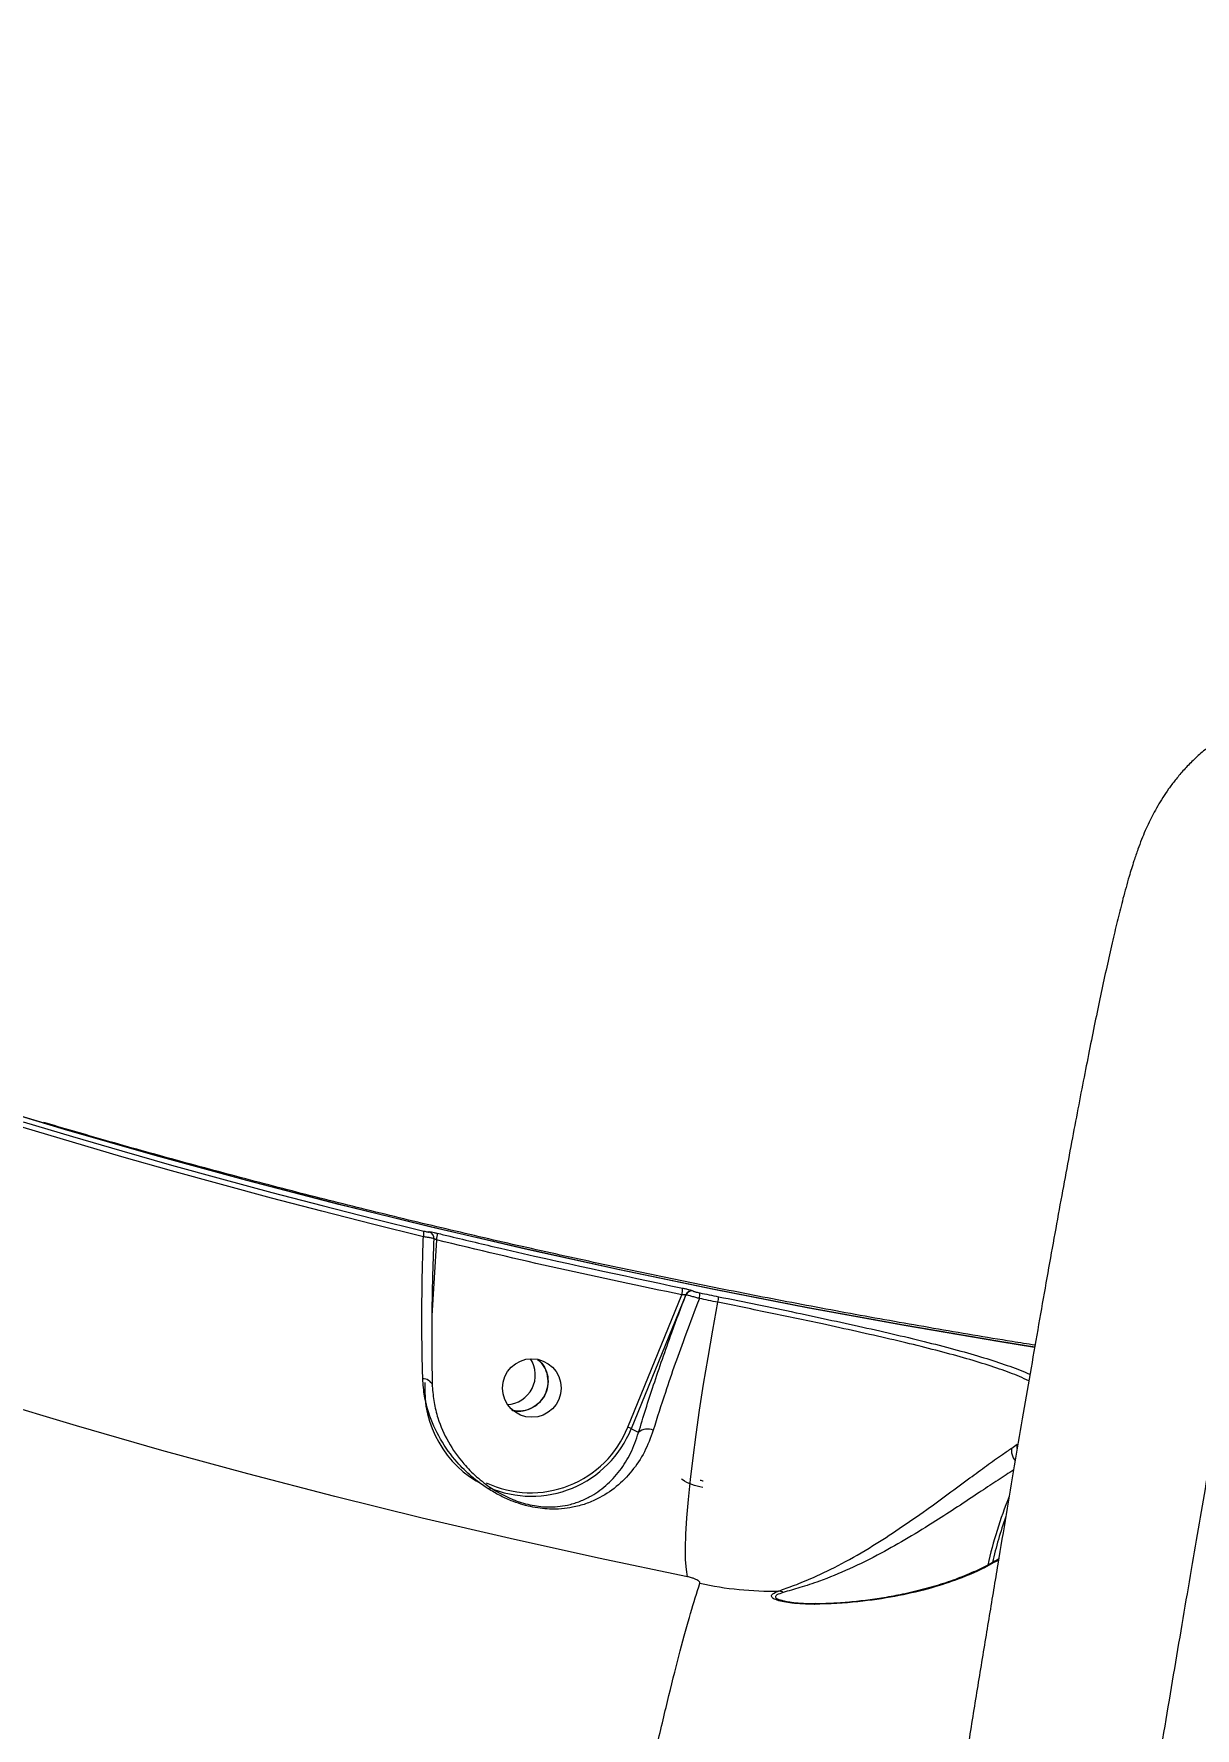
# Model space of a CAD drawing. Header units: millimetres. Extents: x -6104 to 7803, y -6013 to 4803.
# Drawn here: x 1956.2 to 2133.4, y -1919.5 to -1661 of the extents above; entities that cross this region are included whole.
import ezdxf

# ---------------------------------------------------------------- set-up
doc = ezdxf.new("R2010")
doc.units = ezdxf.units.MM
for name, color, linetype in [('DIKOM_ОБЪЕКТ', 7, 'Continuous'), ('DIKOM_РАЗМЕР_ЗОНА', 7, 'Continuous'), ('DIKOM_РАЗМЕР_ОБЪЕКТА', 7, 'Continuous')]:
    doc.layers.add(name, color=color, linetype=linetype)
doc.styles.add('style1', font='arial.ttf', dxfattribs={"width": 0.8})
doc.dimstyles.new('1-50', dxfattribs={"dimtxt": 300, "dimasz": 200, "dimexe": 100, "dimexo": 0, "dimgap": 100, "dimtad": 1, "dimtxsty": 'style1', "dimcen": 200, "dimclrd": 7, "dimclre": 7, "dimclrt": 7, "dimadec": 1, "dimazin": 2, "dimtfac": 1, "dimtmove": 0, "dimatfit": 2, "dimfxl": 0, "dimlwd": 25, "dimlwe": 18, "dimarcsym": 0})

# ---------------------------------------------------------------- blocks, each defined once
blk = doc.blocks.new('*D10')
at = {"layer": 'Defpoints', "color": 0, "transparency": 16777216}
for p in [(-4094.65, -224.49), (3111.63, -1726.03), (3111.63, -4948.58)]:
    blk.add_point(p, dxfattribs=at)
at = {"layer": 'DIKOM_РАЗМЕР_ОБЪЕКТА', "color": 7, "lineweight": 18, "transparency": 16777216}
for p, q in [((-4094.65, -224.49), (-4094.65, -5048.58)), ((3111.63, -1726.03), (3111.63, -5048.58))]:
    blk.add_line(p, q, dxfattribs=at)
at = {"layer": 'DIKOM_РАЗМЕР_ОБЪЕКТА', "color": 7, "lineweight": 25, "transparency": 16777216}
blk.add_line((-3894.65, -4948.58), (2911.63, -4948.58), dxfattribs=at)
at = {"layer": 'DIKOM_РАЗМЕР_ОБЪЕКТА', "color": 7, "transparency": 16777216}
for points in [[(-3894.65, -4915.24), (-3894.65, -4981.91), (-4094.65, -4948.58)], [(2911.63, -4915.24), (2911.63, -4981.91), (3111.63, -4948.58)]]:
    blk.add_solid(points, dxfattribs=at)
at = {"layer": 'DIKOM_РАЗМЕР_ОБЪЕКТА', "color": 7, "transparency": 16777216, "insert": (-134.24, -4695.4), "char_height": 300, "attachment_point": 5, "style": 'style1'}
blk.add_mtext('7200', dxfattribs=at)
blk = doc.blocks.new('*D12')
at = {"layer": 'Defpoints', "color": 0, "transparency": 16777216}
for p in [(-6103.62, -69.94), (4675.35, -1132.87), (4675.35, -5913.06)]:
    blk.add_point(p, dxfattribs=at)
at = {"layer": 'DIKOM_РАЗМЕР_ЗОНА', "color": 7, "lineweight": 18, "transparency": 16777216}
for p, q in [((-6103.62, -69.94), (-6103.62, -6013.06)), ((4675.35, -1132.87), (4675.35, -6013.06))]:
    blk.add_line(p, q, dxfattribs=at)
at = {"layer": 'DIKOM_РАЗМЕР_ЗОНА', "color": 7, "lineweight": 25, "transparency": 16777216}
blk.add_line((-5903.62, -5913.06), (4475.35, -5913.06), dxfattribs=at)
at = {"layer": 'DIKOM_РАЗМЕР_ЗОНА', "color": 7, "transparency": 16777216}
for points in [[(-5903.62, -5879.73), (-5903.62, -5946.4), (-6103.62, -5913.06)], [(4475.35, -5879.73), (4475.35, -5946.4), (4675.35, -5913.06)]]:
    blk.add_solid(points, dxfattribs=at)
at = {"layer": 'DIKOM_РАЗМЕР_ЗОНА', "color": 7, "transparency": 16777216, "insert": (271.51, -5659.89), "char_height": 300, "attachment_point": 5, "style": 'style1'}
blk.add_mtext('10800', dxfattribs=at)

msp = doc.modelspace()

# ---------------------------------------------------------------- linework, layer by layer
at = {"layer": 'DIKOM_ОБЪЕКТ', "color": 7, "linetype": 'Continuous', "lineweight": 15}
for p, q in [((2016.461, -1843.8), (2016.457, -1843.797)), ((2017.623, -1845.036), (2016.912, -1856.596)), ((2017.205, -1844.821), (2017.198, -1844.815)), ((2046.82, -1873.615), (2055.067, -1853.415)), ((2055.671, -1853.426), (2047.34, -1873.832)), ((2055.674, -1853.429), (2055.671, -1853.426)), ((2056.797, -1852.824), (2056.8, -1852.827)), ((2017.011, -1867.152), (2016.987, -1866.105)), ((2048.47, -1874.406), (2047.34, -1873.832)), ((2105.442, -1876.782), (2106.282, -1876.209)), ((2070.354, -1900.026), (2070.586, -1900.089))]:
    msp.add_line(p, q, dxfattribs=at)
at = {"layer": 'DIKOM_ОБЪЕКТ', "color": 7, "linetype": 'Continuous', "lineweight": 15, "flags": 128}
for points in [[(2108.93, -1861.442), (2103.641, -1860.583), (2089.037, -1858.092), (2074.479, -1855.428), (2059.978, -1852.595), (2045.542, -1849.593), (2031.182, -1846.426), (2016.906, -1843.094), (2002.724, -1839.601), (1988.646, -1835.948), (1974.68, -1832.138), (1960.836, -1828.173), (1947.122, -1824.056), (1933.549, -1819.79), (1920.123, -1815.378), (1906.856, -1810.821), (1893.754, -1806.125), (1883.087, -1802.15)], [(1890.387, -1804.884), (1893.085, -1805.876), (1906.226, -1810.588), (1919.534, -1815.158), (1933, -1819.584), (1946.615, -1823.863), (1960.369, -1827.992), (1974.255, -1831.968), (1988.263, -1835.79), (2002.384, -1839.454), (2016.609, -1842.958), (2030.928, -1846.299), (2045.331, -1849.476), (2059.81, -1852.487), (2074.356, -1855.329), (2088.957, -1858), (2103.606, -1860.5), (2108.944, -1861.366)], [(1954.537, -1827.001), (1962.047, -1829.251), (1969.597, -1831.455), (1977.186, -1833.612), (1984.813, -1835.722), (1992.476, -1837.783), (2000.173, -1839.797), (2007.903, -1841.761), (2015.664, -1843.677)], [(2015.611, -1844.539), (2007.856, -1842.625), (2000.131, -1840.662), (1992.44, -1838.65), (1984.783, -1836.589), (1977.161, -1834.481), (1969.577, -1832.326), (1962.032, -1830.124), (1954.528, -1827.875)], [(2057.829, -1853.112), (2058.184, -1853.185), (2058.538, -1853.257), (2058.893, -1853.329), (2059.248, -1853.402), (2059.603, -1853.474), (2059.958, -1853.546), (2060.314, -1853.618), (2060.669, -1853.69)], [(2055.955, -1896.416), (2055.764, -1895.323), (2055.657, -1893.866), (2055.635, -1892.055), (2055.698, -1889.905), (2055.845, -1887.433), (2056.076, -1884.657), (2056.388, -1881.601), (2056.78, -1878.286), (2057.248, -1874.739), (2057.789, -1870.988), (2058.397, -1867.062), (2059.07, -1862.992), (2059.8, -1858.808), (2060.583, -1854.545)], [(2060.583, -1854.545), (2060.229, -1854.473), (2059.874, -1854.401), (2059.519, -1854.329), (2059.164, -1854.257), (2058.809, -1854.184), (2058.455, -1854.112), (2058.1, -1854.04), (2057.746, -1853.967)], [(2055.955, -1896.416), (2042.373, -1893.585), (2028.861, -1890.6), (2015.429, -1887.461), (2002.084, -1884.171), (1988.836, -1880.733), (1975.694, -1877.147), (1962.664, -1873.417), (1949.757, -1869.545), (1936.98, -1865.534), (1924.342, -1861.386), (1915.208, -1858.272)], [(2016.981, -1867.36), (2016.997, -1867.167), (2016.996, -1867.153)]]:
    msp.add_lwpolyline(points, dxfattribs=at)
at = {"layer": 'DIKOM_ОБЪЕКТ', "color": 7, "linetype": 'Continuous', "lineweight": 15}
msp.add_circle((2032.165, -1867.626), 4.471, dxfattribs=at)
for centre, radius, start, end in [((2014.12, -1844.015), 1.581, 340.6382, 12.33347), ((2016.224, -1844.751), 0.981, 49.93653, 76.24966), ((2016.228, -1844.751), 0.979, 49.83548, 76.2703), ((2016.218, -1844.753), 0.987, 31.02545, 49.77161), ((2015.39, -1844.249), 2.367, 340.57445, 5.87502), ((2052.752, -1852.697), 2.424, 342.77959, 7.57651), ((2056.6, -1853.809), 1.005, 78.70685, 157.59105), ((2056.603, -1853.812), 1.005, 78.69558, 157.59288), ((2055.28, -1853.296), 2.555, 344.78106, 4.13475), ((2058.001, -1853.856), 2.673, 345.06623, 3.56006), ((2028.184, -1865.638), 4.519, 272.85816, 33.25453), ((2015.547, -1867.79), 1.582, 23.74758, 90.93481), ((2032.157, -1867.837), 16.34, 176.31189, 242.92635), ((2032.034, -1867.668), 15.937, 244.64435, 338.09118), ((2032.088, -1867.696), 16.44, 246.86082, 338.08356), ((2040.49, -1889.477), 17.079, 66.35298, 68.24316), ((2049.831, -1875.914), 2.031, 64.52944, 132.06784), ((2107.963, -1876.626), 1.732, 166.05916, 189.80008), ((2060.229, -1872.988), 9, 254.74049, 257.96729), ((2170.677, -1910.306), 70.661, 158.31066, 167.18441), ((2172.456, -1910.816), 71.912, 160.85377, 166.68727), ((2068.804, -1847.658), 50.956, 257.56536, 271.16908), ((2069.696, -1900.303), 1.707, 60.04298, 85.03492)]:
    msp.add_arc(centre, radius, start, end, dxfattribs=at)
for points, knots in [([(2160.838, -1763.994), (2160.738, -1763.967), (2159.632, -1763.666), (2157.463, -1763.394), (2154.396, -1763.203), (2151.382, -1763.351), (2148.466, -1763.776), (2145.675, -1764.463), (2143.037, -1765.382), (2140.579, -1766.496), (2138.325, -1767.764), (2136.292, -1769.141), (2134.488, -1770.58), (2132.909, -1772.04), (2131.539, -1773.485), (2130.358, -1774.897), (2129.337, -1776.262), (2128.452, -1777.582), (2127.675, -1778.865), (2126.983, -1780.127), (2126.355, -1781.387), (2125.771, -1782.676), (2125.208, -1784.04), (2124.636, -1785.563), (2124.004, -1787.418), (2123.255, -1789.861), (2122.461, -1792.748), (2121.646, -1795.968), (2120.856, -1799.286), (2120.05, -1802.846), (2119.213, -1806.7), (2118.363, -1810.752), (2117.492, -1815.031), (2116.592, -1819.566), (2115.662, -1824.361), (2114.701, -1829.419), (2113.706, -1834.745), (2112.678, -1840.347), (2111.618, -1846.207), (2110.526, -1852.332), (2109.402, -1858.715), (2108.244, -1865.374), (2107.052, -1872.298), (2105.83, -1879.469), (2104.582, -1886.861), (2103.31, -1894.472), (2102.008, -1902.32), (2100.677, -1910.418), (2099.315, -1918.766), (2097.926, -1927.337), (2096.511, -1936.134), (2095.069, -1945.159), (2093.602, -1954.399), (2092.113, -1963.833), (2090.603, -1973.458), (2089.072, -1983.279), (2087.517, -1993.305), (2085.942, -2003.51), (2084.353, -2013.866), (2082.752, -2024.355), (2081.133, -2035.006), (2079.498, -2045.823), (2077.844, -2056.809), (2076.179, -2067.928), (2074.501, -2079.182), (2072.809, -2090.574), (2071.106, -2102.099), (2069.395, -2113.723), (2067.678, -2125.436), (2065.957, -2137.23), (2064.228, -2149.125), (2062.494, -2161.104), (2060.758, -2173.147), (2059.021, -2185.238), (2057.288, -2197.356), (2055.557, -2209.509), (2053.826, -2221.709), (2052.091, -2233.981), (2050.355, -2246.317), (2048.619, -2258.699), (2046.885, -2271.111), (2045.156, -2283.537), (2043.435, -2295.959), (2041.724, -2308.359), (2040.024, -2320.719), (2038.34, -2333.023), (2036.672, -2345.256), (2035.022, -2357.404), (2033.391, -2369.477), (2031.77, -2381.509), (2030.16, -2393.521), (2028.561, -2405.505), (2026.977, -2417.426), (2025.413, -2429.247), (2023.874, -2440.934), (2022.362, -2452.476), (2020.871, -2463.905), (2019.402, -2475.228), (2017.954, -2486.442), (2016.532, -2497.519), (2015.134, -2508.462), (2013.761, -2519.271), (2012.415, -2529.933), (2011.098, -2540.424), (2009.81, -2550.747), (2008.551, -2560.915), (2007.318, -2570.928), (2006.118, -2580.75), (2004.953, -2590.348), (2003.827, -2599.703), (2002.734, -2608.854), (2001.674, -2617.808), (2000.647, -2626.566), (1999.656, -2635.097), (1998.702, -2643.403), (1997.783, -2651.486), (1996.899, -2659.348), (1996.056, -2666.954), (1995.253, -2674.307), (1994.488, -2681.408), (1993.76, -2688.278), (1993.072, -2694.893), (1992.426, -2701.235), (1991.824, -2707.278), (1991.263, -2713.056), (1990.742, -2718.577), (1990.261, -2723.851), (1989.822, -2728.85), (1989.425, -2733.579), (1989.071, -2738.046), (1988.759, -2742.256), (1988.49, -2746.208), (1988.266, -2749.912), (1988.085, -2753.395), (1987.952, -2756.71), (1987.87, -2759.942), (1987.86, -2762.909), (1987.929, -2765.482), (1988.059, -2767.55), (1988.225, -2769.252), (1988.428, -2770.76), (1988.683, -2772.237), (1989.001, -2773.716), (1989.397, -2775.227), (1989.888, -2776.793), (1990.497, -2778.431), (1991.251, -2780.154), (1992.18, -2781.961), (1993.313, -2783.838), (1994.673, -2785.757), (1996.278, -2787.678), (1998.131, -2789.548), (2000.22, -2791.314), (2002.524, -2792.925), (2005.014, -2794.339), (2007.747, -2795.561), (2010.686, -2796.543), (2013.78, -2797.19), (2015.868, -2797.491), (2016.905, -2797.505), (2016.911, -2797.505)], [0, 0, 0, 0, 0.0002068, 0.0022859, 0.0043257, 0.0063293, 0.0082993, 0.0102376, 0.0121447, 0.01402, 0.015862, 0.0176692, 0.0194435, 0.0211942, 0.0229405, 0.0247067, 0.0265243, 0.0284371, 0.0304974, 0.0327684, 0.0353293, 0.0382848, 0.0417846, 0.0460632, 0.0515452, 0.0592115, 0.0696141, 0.0785634, 0.0869795, 0.0958944, 0.1044129, 0.1126703, 0.1208347, 0.1289275, 0.1369533, 0.1449344, 0.1528885, 0.1608305, 0.1687737, 0.176647, 0.1845238, 0.1924242, 0.2003318, 0.2082243, 0.2160822, 0.2238875, 0.2316743, 0.2395262, 0.247365, 0.2551985, 0.2630343, 0.2708779, 0.278737, 0.286584, 0.2943911, 0.3022287, 0.310082, 0.3179349, 0.3257679, 0.3335657, 0.3413397, 0.3491775, 0.3570018, 0.3648204, 0.3726409, 0.3804685, 0.3883108, 0.3961612, 0.4039601, 0.4117713, 0.4195921, 0.4274155, 0.4352317, 0.4430333, 0.4508236, 0.4585758, 0.4663478, 0.474148, 0.4819714, 0.4898125, 0.4976658, 0.5055257, 0.5133861, 0.5212398, 0.5290816, 0.5369057, 0.5447071, 0.5524809, 0.5602279, 0.5679865, 0.5757951, 0.5836331, 0.5914843, 0.5993297, 0.6071499, 0.6149291, 0.6226957, 0.6305121, 0.6383193, 0.6461248, 0.653935, 0.6617562, 0.6695971, 0.6774227, 0.6852283, 0.6930752, 0.7009432, 0.7088107, 0.716652, 0.7244475, 0.7322156, 0.7400569, 0.7478882, 0.7557171, 0.7635504, 0.7713943, 0.7792567, 0.7871446, 0.7949593, 0.80282, 0.8107088, 0.8186081, 0.826497, 0.8343565, 0.8421527, 0.8500779, 0.8580074, 0.8659511, 0.8739223, 0.8819369, 0.8900141, 0.8981756, 0.9063666, 0.9147325, 0.9233442, 0.9323628, 0.9422166, 0.950345, 0.9561241, 0.9601714, 0.9635623, 0.9664334, 0.9689246, 0.9711411, 0.9731649, 0.9750614, 0.9768847, 0.9786788, 0.9804716, 0.9822831, 0.9841265, 0.9860028, 0.9879053, 0.9898257, 0.9917568, 0.9936938, 0.9958294, 0.9979294, 0.9999886, 1, 1, 1, 1]), ([(2160.815, -1764.081), (2160.751, -1764.039), (2160.508, -1763.88), (2159.947, -1764.522), (2159.131, -1766.053), (2158.169, -1768.604), (2157.081, -1772.076), (2155.879, -1776.444), (2154.565, -1781.67), (2153.147, -1787.711), (2151.615, -1794.603), (2149.957, -1802.408), (2148.171, -1811.151), (2146.259, -1820.842), (2144.242, -1831.374), (2142.143, -1842.62), (2139.969, -1854.541), (2137.727, -1867.088), (2135.401, -1880.349), (2132.971, -1894.433), (2130.438, -1909.347), (2127.803, -1925.086), (2125.097, -1941.475), (2122.352, -1958.311), (2119.573, -1975.553), (2116.768, -1993.152), (2113.915, -2011.244), (2110.991, -2029.975), (2108, -2049.336), (2104.943, -2069.309), (2101.858, -2089.666), (2098.779, -2110.172), (2095.712, -2130.788), (2092.662, -2151.471), (2089.605, -2172.377), (2086.519, -2193.668), (2083.408, -2215.32), (2080.279, -2237.305), (2077.166, -2259.369), (2073.949, -2282.38), (2070.639, -2306.302), (2067.247, -2331.079), (2063.882, -2355.918), (2060.554, -2380.757), (2057.272, -2405.53), (2054.229, -2428.759), (2051.419, -2450.443), (2048.833, -2470.61), (2046.316, -2490.45), (2043.85, -2510.111), (2041.44, -2529.548), (2039.094, -2548.721), (2036.839, -2567.404), (2034.7, -2585.377), (2032.678, -2602.626), (2030.772, -2619.15), (2028.965, -2635.093), (2027.245, -2650.57), (2025.618, -2665.532), (2024.09, -2679.939), (2022.68, -2693.62), (2021.401, -2706.429), (2020.255, -2718.365), (2019.237, -2729.439), (2018.339, -2739.739), (2017.556, -2749.333), (2016.893, -2758.174), (2016.356, -2766.225), (2015.949, -2773.388), (2015.675, -2779.588), (2015.53, -2784.838), (2015.511, -2789.169), (2015.62, -2792.614), (2015.854, -2795.215), (2016.234, -2796.83), (2016.592, -2797.553), (2016.859, -2797.436), (2016.912, -2797.412)], [0, 0, 0, 0, 0.0047759, 0.0179822, 0.0315673, 0.0451651, 0.0587629, 0.0723481, 0.0855747, 0.0988127, 0.1120506, 0.1252771, 0.1388891, 0.1525137, 0.1661382, 0.1797502, 0.1929779, 0.206217, 0.2194561, 0.2326838, 0.2462961, 0.2599209, 0.2735457, 0.287158, 0.3003685, 0.3135905, 0.3268124, 0.3400229, 0.353616, 0.3672216, 0.3808272, 0.3944203, 0.407632, 0.4208551, 0.4340782, 0.4472899, 0.4608853, 0.474493, 0.4881008, 0.5016961, 0.5169789, 0.5322704, 0.5475532, 0.5631661, 0.5787883, 0.5944011, 0.6076301, 0.6208704, 0.6341108, 0.6473398, 0.6609532, 0.6745791, 0.688205, 0.7018184, 0.7150247, 0.7282423, 0.74146, 0.7546662, 0.7682548, 0.7818558, 0.7954567, 0.8090453, 0.8222732, 0.8355126, 0.848752, 0.8619799, 0.875594, 0.8892206, 0.9028473, 0.9164615, 0.9296849, 0.9429198, 0.9561546, 0.9693778, 0.9829873, 0.9966093, 1, 1, 1, 1]), ([(2108.992, -1861.085), (2107.829, -1860.902), (2102.657, -1860.091), (2093.502, -1858.537), (2081.54, -1856.422), (2069.63, -1854.189), (2057.78, -1851.851), (2046, -1849.409), (2034.302, -1846.866), (2022.695, -1844.224), (2011.189, -1841.487), (1999.795, -1838.659), (1988.52, -1835.743), (1977.381, -1832.741), (1967.092, -1829.87), (1960.578, -1827.963), (1957.683, -1827.115)], [0, 0, 0, 0, 0.0222912, 0.09916, 0.1760024, 0.2528013, 0.3295402, 0.4062053, 0.4827811, 0.5592484, 0.6355949, 0.7118028, 0.7878561, 0.8637413, 0.9394392, 1, 1, 1, 1]), ([(2015.522, -1866.208), (2015.489, -1864.997), (2015.424, -1862.576), (2015.385, -1858.692), (2015.391, -1854.644), (2015.446, -1850.557), (2015.526, -1847.172), (2015.59, -1845.196), (2015.611, -1844.539)], [0, 0, 0, 0, 0.1827972, 0.3655932, 0.5537459, 0.7419, 0.9141899, 1, 1, 1, 1]), ([(2017.198, -1844.815), (2017.201, -1844.812), (2017.208, -1844.806), (2017.02, -1844.768), (2016.689, -1844.709), (2016.242, -1844.635), (2015.822, -1844.571), (2015.611, -1844.539)], [0, 0, 0, 0, 0.1313513, 0.3777232, 0.5233109, 0.7600811, 1, 1, 1, 1]), ([(2015.664, -1843.677), (2015.666, -1843.678), (2015.772, -1843.704), (2015.979, -1843.75), (2016.201, -1843.794), (2016.368, -1843.82), (2016.472, -1843.826), (2016.464, -1843.809), (2016.461, -1843.8)], [0, 0, 0, 0, 0.0042911, 0.2198114, 0.4354919, 0.5682274, 0.7938183, 1, 1, 1, 1]), ([(2016.457, -1843.797), (2016.451, -1843.788), (2016.435, -1843.765), (2016.555, -1843.765), (2016.839, -1843.807), (2017.251, -1843.89), (2017.58, -1843.968), (2017.745, -1844.006)], [0, 0, 0, 0, 0.1342487, 0.3469513, 0.5632195, 0.7817182, 1, 1, 1, 1]), ([(2017.204, -1844.815), (2017.211, -1844.773), (2017.233, -1844.629), (2017.159, -1844.402), (2017.034, -1844.179), (2016.923, -1844.051), (2016.864, -1844.008), (2016.859, -1844.004)], [0, 0, 0, 0, 0.1385103, 0.4660806, 0.7404033, 0.9780147, 1, 1, 1, 1]), ([(2017.205, -1844.821), (2017.131, -1846.881), (2017.005, -1850.392), (2016.915, -1855.226), (2016.882, -1859.395), (2016.895, -1863.104), (2016.941, -1865.34), (2016.961, -1866.28)], [0, 0, 0, 0, 0.2731918, 0.465731, 0.6582656, 0.8564242, 1, 1, 1, 1]), ([(2017.623, -1845.036), (2017.569, -1845.003), (2017.465, -1844.937), (2017.329, -1844.86), (2017.236, -1844.813), (2017.198, -1844.801), (2017.2, -1844.81), (2017.201, -1844.811)], [0, 0, 0, 0, 0.25078759, 0.49370393, 0.72412292, 0.94403655, 1, 1, 1, 1]), ([(2055.067, -1853.415), (2048.808, -1852.104), (2036.287, -1849.481), (2023.845, -1846.518), (2017.623, -1845.036)], [0, 0, 0, 0, 0.4999169, 1, 1, 1, 1]), ([(2017.745, -1844.006), (2018.387, -1844.162), (2021.598, -1844.94), (2034.03, -1847.894), (2045.885, -1850.41), (2055.154, -1852.377)], [0, 0, 0, 0, 0.0517112, 0.25855, 1, 1, 1, 1]), ([(2048.47, -1874.406), (2048.826, -1873.235), (2049.538, -1870.892), (2050.76, -1867.136), (2052.092, -1863.221), (2053.711, -1858.649), (2054.954, -1855.344), (2055.674, -1853.429)], [0, 0, 0, 0, 0.1825605, 0.3651175, 0.5530298, 0.7409443, 1, 1, 1, 1]), ([(2055.671, -1853.426), (2055.666, -1853.421), (2055.652, -1853.406), (2055.574, -1853.391), (2055.434, -1853.386), (2055.257, -1853.394), (2055.131, -1853.408), (2055.067, -1853.415)], [0, 0, 0, 0, 0.1277363, 0.3309452, 0.5437999, 0.7681532, 1, 1, 1, 1]), ([(2055.154, -1852.377), (2055.324, -1852.413), (2055.663, -1852.485), (2056.14, -1852.601), (2056.516, -1852.707), (2056.732, -1852.782), (2056.779, -1852.812), (2056.797, -1852.824)], [0, 0, 0, 0, 0.2181991, 0.4367259, 0.6530361, 0.8657491, 1, 1, 1, 1]), ([(2057.746, -1853.967), (2057.571, -1853.916), (2057.182, -1853.801), (2056.69, -1853.665), (2056.24, -1853.546), (2055.886, -1853.461), (2055.72, -1853.431), (2055.679, -1853.429), (2055.674, -1853.429)], [0, 0, 0, 0, 0.1805515, 0.4029349, 0.5310113, 0.749634, 0.966401, 1, 1, 1, 1]), ([(2056.8, -1852.827), (2056.802, -1852.828), (2056.817, -1852.841), (2056.893, -1852.875), (2057.065, -1852.929), (2057.29, -1852.99), (2057.54, -1853.051), (2057.739, -1853.093), (2057.829, -1853.112)], [0, 0, 0, 0, 0.0340026, 0.2522487, 0.4705531, 0.5979282, 0.8193107, 1, 1, 1, 1]), ([(2057.746, -1853.967), (2057.045, -1855.796), (2055.755, -1859.162), (2054.037, -1863.943), (2052.323, -1868.915), (2051.3, -1872.179), (2050.704, -1874.08)], [0, 0, 0, 0, 0.2580798, 0.4750072, 0.6940746, 1, 1, 1, 1]), ([(2108.045, -1866.541), (2107.58, -1866.318), (2106.312, -1865.71), (2103.633, -1864.724), (2100.088, -1863.58), (2096.065, -1862.438), (2091.646, -1861.296), (2086.871, -1860.151), (2081.817, -1859.004), (2075.743, -1857.681), (2068.613, -1856.178), (2063.26, -1855.089), (2060.583, -1854.545)], [0, 0, 0, 0, 0.05509662, 0.15034244, 0.24556179, 0.34108767, 0.43631017, 0.53151875, 0.62703198, 0.7222381, 0.86111794, 1, 1, 1, 1]), ([(2060.669, -1853.69), (2062.645, -1854.091), (2066.598, -1854.894), (2072.417, -1856.105), (2078.028, -1857.299), (2083.369, -1858.472), (2088.477, -1859.644), (2093.275, -1860.811), (2097.703, -1861.977), (2101.726, -1863.143), (2105.188, -1864.312), (2107.354, -1865.107), (2108.19, -1865.515), (2108.219, -1865.53)], [0, 0, 0, 0, 0.1039984, 0.2079922, 0.3063963, 0.4051151, 0.5035155, 0.6019972, 0.7007955, 0.7992773, 0.8977128, 0.9964639, 1, 1, 1, 1]), ([(1916.885, -1862.859), (1917.161, -1863.118), (1919.652, -1865.448), (1923.966, -1870.661), (1929.768, -1878.547), (1935.252, -1887.658), (1940.377, -1897.946), (1945.042, -1909.507), (1949.104, -1922.081), (1952.518, -1935.671), (1955.247, -1950.256), (1957.205, -1965.354), (1958.423, -1980.868), (1958.947, -1996.699), (1958.795, -2013.276), (1957.933, -2030.573), (1956.343, -2048.547), (1954.008, -2067.201), (1950.9, -2086.487), (1946.987, -2106.453), (1942.302, -2126.807), (1936.97, -2147.062), (1931.08, -2167.042), (1924.709, -2186.672), (1917.69, -2206.504), (1910.026, -2226.479), (1901.733, -2246.53), (1893.05, -2266.101), (1884.034, -2285.142), (1874.741, -2303.612), (1864.974, -2321.93), (1854.74, -2340.016), (1844.092, -2357.858), (1836.733, -2369.326), (1833.055, -2375.058)], [0, 0, 0, 0, 0.00362333, 0.03267751, 0.06202086, 0.09136412, 0.12380246, 0.1562658, 0.18870386, 0.22209805, 0.25551995, 0.28891367, 0.3203315, 0.35177295, 0.38319047, 0.41551451, 0.44786506, 0.48018897, 0.51368225, 0.54717551, 0.58114976, 0.61512431, 0.64703362, 0.67896806, 0.71087771, 0.74371715, 0.77658352, 0.80942335, 0.8407557, 0.87211054, 0.90344315, 0.93562061, 0.96782235, 1, 1, 1, 1]), ([(2033.058, -1863.276), (2033.278, -1863.453), (2033.89, -1863.945), (2034.479, -1865.137), (2034.743, -1866.637), (2034.476, -1868.158), (2033.731, -1869.502), (2032.582, -1870.534), (2031.173, -1871.098), (2029.941, -1871.24), (2029.286, -1871.02), (2029.106, -1870.96)], [0, 0, 0, 0, 0.0708443, 0.1967633, 0.3226967, 0.4486197, 0.5745462, 0.7004683, 0.8263946, 0.952319, 1, 1, 1, 1]), ([(2029.132, -1870.992), (2029.208, -1871.022), (2029.75, -1871.232), (2030.883, -1871.147), (2032.323, -1870.687), (2033.537, -1869.729), (2034.367, -1868.437), (2034.731, -1866.937), (2034.57, -1865.419), (2034.01, -1864.117), (2033.36, -1863.529), (2033.083, -1863.279)], [0, 0, 0, 0, 0.02067415, 0.14718172, 0.27371115, 0.40022472, 0.52673558, 0.65324668, 0.77976021, 0.90627882, 1, 1, 1, 1]), ([(2050.704, -1874.08), (2050.289, -1875.21), (2049.446, -1877.502), (2047.5, -1880.36), (2045.112, -1882.78), (2042.683, -1884.366), (2040.399, -1885.334), (2038.577, -1885.832), (2036.728, -1886.092), (2034.611, -1886.143), (2031.963, -1885.812), (2029.318, -1884.986), (2027.187, -1884.004), (2025.107, -1882.797), (2022.898, -1881.137), (2020.392, -1878.652), (2018.084, -1875.459), (2016.541, -1872.014), (2015.722, -1868.88), (2015.589, -1867.102), (2015.522, -1866.208)], [0, 0, 0, 0, 0.0717902, 0.14563, 0.2211701, 0.2985183, 0.3406384, 0.383295, 0.4161017, 0.4496147, 0.4986444, 0.547794, 0.5804517, 0.6139734, 0.6704391, 0.7283203, 0.8119552, 0.8980742, 0.9486883, 1, 1, 1, 1]), ([(2016.981, -1867.36), (2017.045, -1868.184), (2017.175, -1869.842), (2017.92, -1872.717), (2019.324, -1875.924), (2021.398, -1878.868), (2023.692, -1881.202), (2025.669, -1882.731), (2027.574, -1883.865), (2029.481, -1884.767), (2031.895, -1885.534), (2034.268, -1885.816), (2036.143, -1885.747), (2037.778, -1885.486), (2039.396, -1884.999), (2041.397, -1884.079), (2043.542, -1882.575), (2045.625, -1880.322), (2047.35, -1877.635), (2048.094, -1875.491), (2048.47, -1874.406)], [0, 0, 0, 0, 0.0515549, 0.1037773, 0.189072, 0.2766016, 0.3332114, 0.3909232, 0.4225517, 0.4549584, 0.5012663, 0.5475071, 0.5791757, 0.6117651, 0.6537265, 0.6963, 0.7731206, 0.8516239, 0.9249657, 1, 1, 1, 1]), ([(2069.844, -1898.603), (2070.62, -1898.323), (2072.192, -1897.757), (2075.499, -1896.429), (2079.494, -1894.486), (2083.927, -1891.926), (2088.286, -1889.099), (2092.153, -1886.402), (2095.777, -1883.768), (2098.848, -1881.497), (2101.625, -1879.458), (2103.766, -1877.918), (2104.975, -1877.098), (2105.442, -1876.782)], [0, 0, 0, 0, 0.088909, 0.1801275, 0.3049748, 0.433463, 0.5379149, 0.6451627, 0.72941, 0.8158741, 0.8847877, 0.9555214, 1, 1, 1, 1]), ([(2105.442, -1876.782), (2105.434, -1876.811), (2105.389, -1876.993), (2105.375, -1877.391), (2105.527, -1877.986), (2105.741, -1878.459), (2105.923, -1878.671), (2105.96, -1878.715)], [0, 0, 0, 0, 0.0531302, 0.3302787, 0.6267545, 0.9232192, 1, 1, 1, 1]), ([(2058.257, -1882.785), (2057.124, -1882.543), (2055.945, -1882.292), (2055.067, -1881.536), (2055.033, -1881.507)], [0, 0, 0, 0, 0.961801, 1, 1, 1, 1]), ([(2105.72, -1880.133), (2105.626, -1880.192), (2104.79, -1880.714), (2103.04, -1881.865), (2100.279, -1883.698), (2097.183, -1885.754), (2093.547, -1888.112), (2089.615, -1890.532), (2085.186, -1893.045), (2080.598, -1895.309), (2076.494, -1896.998), (2073.021, -1898.116), (2071.372, -1898.589), (2070.549, -1898.825)], [0, 0, 0, 0, 0.0090098, 0.080173, 0.1514054, 0.2391183, 0.3269211, 0.4371354, 0.5474465, 0.6808874, 0.8143697, 0.9073207, 1, 1, 1, 1]), ([(2103.41, -1893.883), (2102.478, -1894.402), (2100.519, -1895.494), (2096.901, -1896.977), (2092.643, -1898.343), (2087.712, -1899.479), (2082.978, -1900.167), (2078.765, -1900.52), (2076.441, -1900.583), (2075.279, -1900.614)], [0, 0, 0, 0, 0.1502613, 0.3158081, 0.4854993, 0.655099, 0.8255632, 0.9127985, 1, 1, 1, 1]), ([(2103.439, -1893.711), (2103.253, -1893.828), (2102.398, -1894.365), (2100.566, -1895.279), (2097.967, -1896.421), (2095.082, -1897.453), (2092.041, -1898.347), (2088.99, -1899.073), (2086.023, -1899.637), (2083.204, -1900.05), (2080.408, -1900.337), (2077.886, -1900.51), (2076.23, -1900.541), (2075.557, -1900.553)], [0, 0, 0, 0, 0.0328865, 0.1509976, 0.2763445, 0.3960249, 0.5107346, 0.6214266, 0.7135214, 0.7980516, 0.8764219, 0.9497682, 1, 1, 1, 1]), ([(1979.8, -2415.091), (1980.467, -2409.196), (1981.802, -2397.406), (1983.889, -2379.24), (1986.034, -2360.757), (1988.319, -2341.307), (1990.738, -2320.974), (1993.292, -2299.804), (1995.922, -2278.319), (1998.626, -2256.584), (2001.4, -2234.673), (2004.158, -2213.296), (2006.892, -2192.52), (2009.595, -2172.393), (2012.345, -2152.359), (2015.137, -2132.493), (2017.963, -2112.873), (2020.824, -2093.518), (2023.71, -2074.526), (2026.626, -2055.89), (2029.524, -2037.913), (2032.335, -2021.016), (2035.035, -2005.283), (2037.616, -1990.698), (2040.149, -1976.837), (2042.62, -1963.777), (2045.014, -1951.579), (2047.263, -1940.573), (2049.36, -1930.744), (2051.306, -1922.056), (2053.142, -1914.298), (2054.851, -1907.558), (2056.44, -1901.778), (2057.368, -1898.871), (2057.832, -1897.418)], [0, 0, 0, 0, 0.0283335, 0.0566671, 0.0852828, 0.1138983, 0.1455323, 0.1771904, 0.2088241, 0.2413902, 0.2739832, 0.3065486, 0.3371874, 0.3678491, 0.3984873, 0.4300099, 0.4615581, 0.4930803, 0.525743, 0.5584056, 0.5915373, 0.6246692, 0.6557872, 0.6869297, 0.718048, 0.7500731, 0.7821242, 0.8141497, 0.844705, 0.8752823, 0.9058378, 0.9372173, 0.9686205, 1, 1, 1, 1]), ([(2057.832, -1897.418), (2057.835, -1897.367), (2057.842, -1897.259), (2057.663, -1897.078), (2057.377, -1896.9), (2057.029, -1896.737), (2056.647, -1896.597), (2056.271, -1896.486), (2056.057, -1896.439), (2055.955, -1896.416)], [0, 0, 0, 0, 0.1944046, 0.4037226, 0.553907, 0.6910395, 0.8350565, 0.9218982, 1, 1, 1, 1]), ([(2075.279, -1900.614), (2074.094, -1900.59), (2072.439, -1900.557), (2070.627, -1900.271), (2069.522, -1899.999), (2068.741, -1899.62), (2068.706, -1899.14), (2069.316, -1898.809), (2069.788, -1898.625), (2069.844, -1898.603)], [0, 0, 0, 0, 0.2865086, 0.400268, 0.5162968, 0.6574591, 0.7993869, 0.9763494, 1, 1, 1, 1]), ([(2070.549, -1898.825), (2070.178, -1898.944), (2069.511, -1899.16), (2069.281, -1899.535), (2069.622, -1899.848), (2070.176, -1899.983), (2070.354, -1900.026)], [0, 0, 0, 0, 0.3359427, 0.6054019, 0.8738625, 1, 1, 1, 1]), ([(2075.547, -1900.529), (2075.353, -1900.537), (2074.534, -1900.572), (2073.261, -1900.509), (2071.893, -1900.381), (2070.967, -1900.223), (2070.468, -1900.103), (2070.356, -1900.062), (2070.347, -1900.059)], [0, 0, 0, 0, 0.0917783, 0.387411, 0.6430677, 0.8381109, 0.9870407, 1, 1, 1, 1]), ([(2075.279, -1900.614), (2075.298, -1900.605), (2075.388, -1900.561), (2075.482, -1900.558), (2075.557, -1900.555)], [0, 0, 0, 0, 0.2018055, 1, 1, 1, 1])]:
    msp.add_open_spline(points, degree=3, knots=knots, dxfattribs=at)

# ---------------------------------------------------------------- dimensions: what is measured, and where the dimension line sits
at = {"layer": 'DIKOM_РАЗМЕР_ЗОНА'}
dim = msp.add_linear_dim(base=(4675.352, -5913.064), p1=(-6103.623, -69.942), p2=(4675.352, -1132.872), text='10800', dimstyle='1-50', dxfattribs=at)
dim.commit()
dim.dimension.update_dxf_attribs({"geometry": '*D12', "text_midpoint": (271.508, -5913.064), "dimtype": 160})
at = {"layer": 'DIKOM_РАЗМЕР_ОБЪЕКТА'}
dim = msp.add_linear_dim(base=(3111.629, -4948.576), p1=(-4094.654, -224.488), p2=(3111.629, -1726.033), text='7200', dimstyle='1-50', dxfattribs=at)
dim.commit()
dim.dimension.update_dxf_attribs({"geometry": '*D10', "text_midpoint": (-134.242, -4948.576), "dimtype": 160})

doc.saveas('drawing.dxf')
